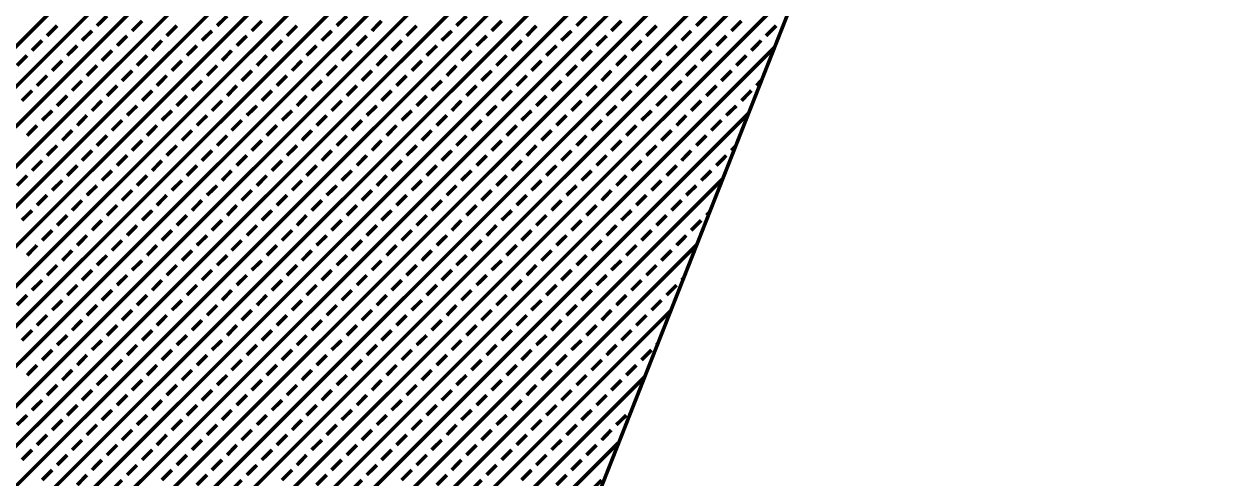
# Model space of a CAD drawing. Extents: x 2 to 176, y -19 to 159.
# Drawn here: x 115.661 to 116.892, y 117.927 to 118.397 of the extents above; entities that cross this region are included whole.
import ezdxf

# ---------------------------------------------------------------- set-up
doc = ezdxf.new("R2010")
doc.units = 0
doc.layers.add('BG_SILKSCREEN_TOP', color=7, linetype='CONTINUOUS')

msp = doc.modelspace()

# ---------------------------------------------------------------- linework, layer by layer
at = {"layer": 'BG_SILKSCREEN_TOP', "const_width": 0.00381}
for points in [[(115.151408, 117.872002), (116.889784, 119.610378)], [(115.167156, 117.846094), (116.889784, 119.568976)], [(115.182142, 117.820186), (116.879116, 119.516652)], [(115.19789, 117.794278), (116.864384, 119.460772)], [(116.24564, 117.886226), (116.860828, 119.448326)], [(115.21313, 117.76837), (116.840254, 119.394986)], [(115.228624, 117.742462), (116.813076, 119.326914)], [(115.247166, 117.719856), (116.786406, 119.258842)], [(115.268502, 117.69979), (116.759482, 119.190516)], [(115.290092, 117.680232), (116.732812, 119.122444)], [(115.311682, 117.660166), (116.705634, 119.054372)], [(115.333018, 117.640354), (116.678964, 118.986046)], [(115.354608, 117.620542), (116.65204, 118.917974)], [(115.380008, 117.604794), (116.62537, 118.849648)], [(115.408202, 117.591586), (116.598192, 118.781576)], [(115.436142, 117.578124), (116.571522, 118.713504)], [(115.463828, 117.564916), (116.544598, 118.645686)], [(115.492022, 117.551454), (116.517928, 118.57736)], [(115.520216, 117.538246), (116.49075, 118.509288)], [(115.555776, 117.532658), (116.46408, 118.441216)], [(115.736878, 118.395242), (115.747292, 118.405402)], [(115.7732, 118.389908), (115.783614, 118.400322)], [(115.861084, 118.395242), (115.871498, 118.405402)], [(115.896898, 118.389908), (115.907312, 118.400322)], [(115.984782, 118.395242), (115.995196, 118.405402)], [(116.021104, 118.389908), (116.03101, 118.400322)], [(116.10848, 118.395242), (116.118894, 118.405402)], [(116.144802, 118.389908), (116.155216, 118.400322)], [(116.232686, 118.395242), (116.242846, 118.405402)], [(116.2685, 118.389908), (116.278914, 118.400322)], [(116.356384, 118.395242), (116.366798, 118.405402)], [(116.392706, 118.389908), (116.40312, 118.400322)], [(115.685316, 118.384828), (115.69573, 118.395242)], [(115.721384, 118.380002), (115.731798, 118.389908)], [(115.809014, 118.384828), (115.819428, 118.395242)], [(115.845336, 118.380002), (115.85575, 118.389908)], [(115.93322, 118.384828), (115.943634, 118.395242)], [(115.969288, 118.380002), (115.979448, 118.389908)], [(116.056918, 118.384828), (116.067332, 118.395242)], [(116.09324, 118.380002), (116.103654, 118.389908)], [(116.181124, 118.384828), (116.19103, 118.395242)], [(116.216938, 118.380002), (116.227352, 118.389908)], [(116.304822, 118.384828), (116.315236, 118.395242)], [(116.341144, 118.380002), (116.35105, 118.389908)], [(116.42852, 118.384828), (116.438934, 118.395242)], [(115.59159, 117.52707), (116.437156, 118.37289)], [(115.669822, 118.369588), (115.680236, 118.380002)], [(115.706144, 118.364508), (115.716558, 118.374668)], [(115.757706, 118.374668), (115.76812, 118.384828)], [(115.794028, 118.369588), (115.803934, 118.380002)], [(115.829842, 118.364508), (115.840256, 118.374668)], [(115.881404, 118.374668), (115.891818, 118.384828)], [(115.917726, 118.369588), (115.92814, 118.380002)], [(115.95354, 118.364508), (115.963954, 118.374668)], [(116.00561, 118.374668), (116.01577, 118.384828)], [(116.041424, 118.369588), (116.051838, 118.380002)], [(116.077746, 118.364508), (116.08816, 118.374668)], [(116.129308, 118.374668), (116.139722, 118.384828)], [(116.16563, 118.369588), (116.17579, 118.380002)], [(116.201444, 118.364508), (116.211858, 118.374668)], [(116.25326, 118.374668), (116.263674, 118.384828)], [(116.289328, 118.369588), (116.299742, 118.380002)], [(116.32565, 118.364508), (116.336064, 118.374668)], [(116.377212, 118.374668), (116.387372, 118.384828)], [(116.41328, 118.369588), (116.42344, 118.380002)], [(115.654328, 118.354094), (115.664742, 118.364508)], [(115.741958, 118.359174), (115.752372, 118.369588)], [(115.77828, 118.354094), (115.788694, 118.364508)], [(115.866164, 118.359174), (115.87607, 118.369588)], [(115.902232, 118.354094), (115.912392, 118.364508)], [(115.989862, 118.359174), (116.000276, 118.369588)], [(116.026184, 118.354094), (116.036344, 118.364508)], [(116.11356, 118.359174), (116.123974, 118.369588)], [(116.149882, 118.354094), (116.160296, 118.364508)], [(116.237766, 118.359174), (116.24818, 118.369588)], [(116.273834, 118.354094), (116.283994, 118.364508)], [(116.361464, 118.359174), (116.371878, 118.369588)], [(116.397786, 118.354094), (116.4082, 118.364508)], [(115.69065, 118.34876), (115.701064, 118.359174)], [(115.726464, 118.34368), (115.736878, 118.354094)], [(115.762786, 118.338346), (115.7732, 118.34876)], [(115.814348, 118.34876), (115.824762, 118.359174)], [(115.85067, 118.34368), (115.861084, 118.354094)], [(115.886484, 118.338346), (115.896898, 118.34876)], [(115.938554, 118.34876), (115.948714, 118.359174)], [(115.974368, 118.34368), (115.984782, 118.354094)], [(116.01069, 118.338346), (116.021104, 118.34876)], [(116.062252, 118.34876), (116.072666, 118.359174)], [(116.098574, 118.34368), (116.10848, 118.354094)], [(116.134388, 118.338346), (116.144802, 118.34876)], [(116.18595, 118.34876), (116.196364, 118.359174)], [(116.222272, 118.34368), (116.232686, 118.354094)], [(116.258594, 118.338346), (116.2685, 118.34876)], [(116.310156, 118.34876), (116.320316, 118.359174)], [(116.34597, 118.34368), (116.356384, 118.354094)], [(116.382292, 118.338346), (116.392706, 118.34876)], [(115.674902, 118.333266), (115.685316, 118.34368)], [(115.711224, 118.328186), (115.721384, 118.338346)], [(115.798854, 118.333266), (115.809014, 118.34368)], [(115.835176, 118.328186), (115.845336, 118.338346)], [(115.922806, 118.333266), (115.93322, 118.34368)], [(115.958874, 118.328186), (115.969288, 118.338346)], [(116.046504, 118.333266), (116.056918, 118.34368)], [(116.082826, 118.328186), (116.09324, 118.338346)], [(116.17071, 118.333266), (116.181124, 118.34368)], [(116.206778, 118.328186), (116.216938, 118.338346)], [(116.294408, 118.333266), (116.304822, 118.34368)], [(116.33073, 118.328186), (116.341144, 118.338346)], [(116.418614, 118.333266), (116.423694, 118.338854)], [(115.659408, 118.317772), (115.669822, 118.328186)], [(115.747292, 118.322852), (115.757706, 118.333266)], [(115.783614, 118.317772), (115.794028, 118.328186)], [(115.871498, 118.322852), (115.881404, 118.333266)], [(115.907312, 118.317772), (115.917726, 118.328186)], [(115.995196, 118.322852), (116.00561, 118.333266)], [(116.03101, 118.317772), (116.041424, 118.328186)], [(116.118894, 118.322852), (116.129308, 118.333266)], [(116.155216, 118.317772), (116.16563, 118.328186)], [(116.242846, 118.322852), (116.25326, 118.333266)], [(116.278914, 118.317772), (116.289328, 118.328186)], [(116.366798, 118.322852), (116.377212, 118.333266)], [(116.40312, 118.317772), (116.41328, 118.328186)], [(115.69573, 118.312438), (115.706144, 118.322852)], [(115.731798, 118.307358), (115.741958, 118.317772)], [(115.76812, 118.302532), (115.77828, 118.312438)], [(115.819428, 118.312438), (115.829842, 118.322852)], [(115.85575, 118.307358), (115.866164, 118.317772)], [(115.891818, 118.302532), (115.902232, 118.312438)], [(115.943634, 118.312438), (115.95354, 118.322852)], [(115.979448, 118.307358), (115.989862, 118.317772)], [(116.01577, 118.302532), (116.026184, 118.312438)], [(116.067332, 118.312438), (116.077746, 118.322852)], [(116.103654, 118.307358), (116.11356, 118.317772)], [(116.139722, 118.302532), (116.149882, 118.312438)], [(116.19103, 118.312438), (116.201444, 118.322852)], [(116.227352, 118.307358), (116.237766, 118.317772)], [(116.263674, 118.302532), (116.273834, 118.312438)], [(116.315236, 118.312438), (116.32565, 118.322852)], [(116.35105, 118.307358), (116.361464, 118.317772)], [(116.387372, 118.302532), (116.397786, 118.312438)], [(115.627658, 117.521482), (116.410486, 118.304818)], [(115.680236, 118.297452), (115.69065, 118.307358)], [(115.716558, 118.292118), (115.726464, 118.302532)], [(115.803934, 118.297452), (115.814348, 118.307358)], [(115.840256, 118.292118), (115.85067, 118.302532)], [(115.92814, 118.297452), (115.938554, 118.307358)], [(115.963954, 118.292118), (115.974368, 118.302532)], [(116.051838, 118.297452), (116.062252, 118.307358)], [(116.08816, 118.292118), (116.098574, 118.302532)], [(116.17579, 118.297452), (116.18595, 118.307358)], [(116.211858, 118.292118), (116.222272, 118.302532)], [(116.299742, 118.297452), (116.310156, 118.307358)], [(116.336064, 118.292118), (116.34597, 118.302532)], [(115.664742, 118.281704), (115.674902, 118.292118)], [(115.701064, 118.276624), (115.711224, 118.287038)], [(115.752372, 118.287038), (115.762786, 118.297452)], [(115.788694, 118.281704), (115.798854, 118.292118)], [(115.824762, 118.276624), (115.835176, 118.287038)], [(115.87607, 118.287038), (115.886484, 118.297452)], [(115.912392, 118.281704), (115.922806, 118.292118)], [(115.948714, 118.276624), (115.958874, 118.287038)], [(116.000276, 118.287038), (116.01069, 118.297452)], [(116.036344, 118.281704), (116.046504, 118.292118)], [(116.072666, 118.276624), (116.082826, 118.287038)], [(116.123974, 118.287038), (116.134388, 118.297452)], [(116.160296, 118.281704), (116.17071, 118.292118)], [(116.196364, 118.276624), (116.206778, 118.287038)], [(116.24818, 118.287038), (116.258594, 118.297452)], [(116.283994, 118.281704), (116.294408, 118.292118)], [(116.320316, 118.276624), (116.33073, 118.287038)], [(116.371878, 118.287038), (116.382292, 118.297452)], [(115.736878, 118.27129), (115.747292, 118.281704)], [(115.7732, 118.26621), (115.783614, 118.276624)], [(115.861084, 118.27129), (115.871498, 118.281704)], [(115.896898, 118.26621), (115.907312, 118.276624)], [(115.984782, 118.27129), (115.995196, 118.281704)], [(116.021104, 118.26621), (116.03101, 118.276624)], [(116.10848, 118.27129), (116.118894, 118.281704)], [(116.144802, 118.26621), (116.155216, 118.276624)], [(116.232686, 118.27129), (116.242846, 118.281704)], [(116.2685, 118.26621), (116.278914, 118.276624)], [(116.356384, 118.27129), (116.366798, 118.281704)], [(115.685316, 118.26113), (115.69573, 118.27129)], [(115.721384, 118.255796), (115.731798, 118.26621)], [(115.809014, 118.26113), (115.819428, 118.27129)], [(115.845336, 118.255796), (115.85575, 118.26621)], [(115.93322, 118.26113), (115.943634, 118.27129)], [(115.969288, 118.255796), (115.979448, 118.26621)], [(116.056918, 118.26113), (116.067332, 118.27129)], [(116.09324, 118.255796), (116.103654, 118.26621)], [(116.181124, 118.26113), (116.19103, 118.27129)], [(116.216938, 118.255796), (116.227352, 118.26621)], [(116.304822, 118.26113), (116.315236, 118.27129)], [(116.341144, 118.255796), (116.35105, 118.26621)], [(116.392706, 118.26621), (116.397024, 118.270782)], [(115.669822, 118.245382), (115.680236, 118.255796)], [(115.706144, 118.240302), (115.716558, 118.250716)], [(115.757706, 118.250716), (115.76812, 118.26113)], [(115.794028, 118.245382), (115.803934, 118.255796)], [(115.829842, 118.240302), (115.840256, 118.250716)], [(115.881404, 118.250716), (115.891818, 118.26113)], [(115.917726, 118.245382), (115.92814, 118.255796)], [(115.95354, 118.240302), (115.963954, 118.250716)], [(116.00561, 118.250716), (116.01577, 118.26113)], [(116.041424, 118.245382), (116.051838, 118.255796)], [(116.077746, 118.240302), (116.08816, 118.250716)], [(116.129308, 118.250716), (116.139722, 118.26113)], [(116.16563, 118.245382), (116.17579, 118.255796)], [(116.201444, 118.240302), (116.211858, 118.250716)], [(116.25326, 118.250716), (116.263674, 118.26113)], [(116.289328, 118.245382), (116.299742, 118.255796)], [(116.32565, 118.240302), (116.336064, 118.250716)], [(116.377212, 118.250716), (116.387372, 118.26113)], [(115.654328, 118.229888), (115.664742, 118.240302)], [(115.741958, 118.235222), (115.752372, 118.245382)], [(115.77828, 118.229888), (115.788694, 118.240302)], [(115.866164, 118.235222), (115.87607, 118.245382)], [(115.902232, 118.229888), (115.912392, 118.240302)], [(115.989862, 118.235222), (116.000276, 118.245382)], [(116.026184, 118.229888), (116.036344, 118.240302)], [(116.11356, 118.235222), (116.123974, 118.245382)], [(116.149882, 118.229888), (116.160296, 118.240302)], [(116.237766, 118.235222), (116.24818, 118.245382)], [(116.273834, 118.229888), (116.283994, 118.240302)], [(116.361464, 118.235222), (116.371878, 118.245382)], [(115.663218, 117.515894), (116.383308, 118.236492)], [(115.69065, 118.225062), (115.701064, 118.235222)], [(115.726464, 118.219982), (115.736878, 118.229888)], [(115.762786, 118.214648), (115.7732, 118.225062)], [(115.814348, 118.225062), (115.824762, 118.235222)], [(115.85067, 118.219982), (115.861084, 118.229888)], [(115.886484, 118.214648), (115.896898, 118.225062)], [(115.938554, 118.225062), (115.948714, 118.235222)], [(115.974368, 118.219982), (115.984782, 118.229888)], [(116.01069, 118.214648), (116.021104, 118.225062)], [(116.062252, 118.225062), (116.072666, 118.235222)], [(116.098574, 118.219982), (116.10848, 118.229888)], [(116.134388, 118.214648), (116.144802, 118.225062)], [(116.18595, 118.225062), (116.196364, 118.235222)], [(116.222272, 118.219982), (116.232686, 118.229888)], [(116.258594, 118.214648), (116.2685, 118.225062)], [(116.310156, 118.225062), (116.320316, 118.235222)], [(116.34597, 118.219982), (116.356384, 118.229888)], [(115.674902, 118.209568), (115.685316, 118.219982)], [(115.711224, 118.204234), (115.721384, 118.214648)], [(115.798854, 118.209568), (115.809014, 118.219982)], [(115.835176, 118.204234), (115.845336, 118.214648)], [(115.922806, 118.209568), (115.93322, 118.219982)], [(115.958874, 118.204234), (115.969288, 118.214648)], [(116.046504, 118.209568), (116.056918, 118.219982)], [(116.082826, 118.204234), (116.09324, 118.214648)], [(116.17071, 118.209568), (116.181124, 118.219982)], [(116.206778, 118.204234), (116.216938, 118.214648)], [(116.294408, 118.209568), (116.304822, 118.219982)], [(116.33073, 118.204234), (116.341144, 118.214648)], [(115.659408, 118.194074), (115.669822, 118.204234)], [(115.747292, 118.199154), (115.757706, 118.209568)], [(115.783614, 118.194074), (115.794028, 118.204234)], [(115.871498, 118.199154), (115.881404, 118.209568)], [(115.907312, 118.194074), (115.917726, 118.204234)], [(115.995196, 118.199154), (116.00561, 118.209568)], [(116.03101, 118.194074), (116.041424, 118.204234)], [(116.118894, 118.199154), (116.129308, 118.209568)], [(116.155216, 118.194074), (116.16563, 118.204234)], [(116.242846, 118.199154), (116.25326, 118.209568)], [(116.278914, 118.194074), (116.289328, 118.204234)], [(116.366798, 118.199154), (116.3701, 118.202456)], [(115.69573, 118.18874), (115.706144, 118.199154)], [(115.731798, 118.18366), (115.741958, 118.194074)], [(115.76812, 118.178326), (115.77828, 118.18874)], [(115.819428, 118.18874), (115.829842, 118.199154)], [(115.85575, 118.18366), (115.866164, 118.194074)], [(115.891818, 118.178326), (115.902232, 118.18874)], [(115.943634, 118.18874), (115.95354, 118.199154)], [(115.979448, 118.18366), (115.989862, 118.194074)], [(116.01577, 118.178326), (116.026184, 118.18874)], [(116.067332, 118.18874), (116.077746, 118.199154)], [(116.103654, 118.18366), (116.11356, 118.194074)], [(116.139722, 118.178326), (116.149882, 118.18874)], [(116.19103, 118.18874), (116.201444, 118.199154)], [(116.227352, 118.18366), (116.237766, 118.194074)], [(116.263674, 118.178326), (116.273834, 118.18874)], [(116.315236, 118.18874), (116.32565, 118.199154)], [(116.35105, 118.18366), (116.361464, 118.194074)], [(115.680236, 118.173246), (115.69065, 118.18366)], [(115.716558, 118.168166), (115.726464, 118.178326)], [(115.803934, 118.173246), (115.814348, 118.18366)], [(115.840256, 118.168166), (115.85067, 118.178326)], [(115.92814, 118.173246), (115.938554, 118.18366)], [(115.963954, 118.168166), (115.974368, 118.178326)], [(116.051838, 118.173246), (116.062252, 118.18366)], [(116.08816, 118.168166), (116.098574, 118.178326)], [(116.17579, 118.173246), (116.18595, 118.18366)], [(116.211858, 118.168166), (116.222272, 118.178326)], [(116.299742, 118.173246), (116.310156, 118.18366)], [(116.336064, 118.168166), (116.34597, 118.178326)], [(115.664742, 118.157752), (115.674902, 118.168166)], [(115.701064, 117.512592), (116.356638, 118.16842)], [(115.752372, 118.162832), (115.762786, 118.173246)], [(115.788694, 118.157752), (115.798854, 118.168166)], [(115.87607, 118.162832), (115.886484, 118.173246)], [(115.912392, 118.157752), (115.922806, 118.168166)], [(116.000276, 118.162832), (116.01069, 118.173246)], [(116.036344, 118.157752), (116.046504, 118.168166)], [(116.123974, 118.162832), (116.134388, 118.173246)], [(116.160296, 118.157752), (116.17071, 118.168166)], [(116.24818, 118.162832), (116.258594, 118.173246)], [(116.283994, 118.157752), (116.294408, 118.168166)], [(115.701064, 118.152418), (115.711224, 118.162832)], [(115.736878, 118.147592), (115.747292, 118.157752)], [(115.7732, 118.142512), (115.783614, 118.152418)], [(115.824762, 118.152418), (115.835176, 118.162832)], [(115.861084, 118.147592), (115.871498, 118.157752)], [(115.896898, 118.142512), (115.907312, 118.152418)], [(115.948714, 118.152418), (115.958874, 118.162832)], [(115.984782, 118.147592), (115.995196, 118.157752)], [(116.021104, 118.142512), (116.03101, 118.152418)], [(116.072666, 118.152418), (116.082826, 118.162832)], [(116.10848, 118.147592), (116.118894, 118.157752)], [(116.144802, 118.142512), (116.155216, 118.152418)], [(116.196364, 118.152418), (116.206778, 118.162832)], [(116.232686, 118.147592), (116.242846, 118.157752)], [(116.2685, 118.142512), (116.278914, 118.152418)], [(116.320316, 118.152418), (116.33073, 118.162832)], [(115.685316, 118.137178), (115.69573, 118.147592)], [(115.721384, 118.132098), (115.731798, 118.142512)], [(115.809014, 118.137178), (115.819428, 118.147592)], [(115.845336, 118.132098), (115.85575, 118.142512)], [(115.93322, 118.137178), (115.943634, 118.147592)], [(115.969288, 118.132098), (115.979448, 118.142512)], [(116.056918, 118.137178), (116.067332, 118.147592)], [(116.09324, 118.132098), (116.103654, 118.142512)], [(116.181124, 118.137178), (116.19103, 118.147592)], [(116.216938, 118.132098), (116.227352, 118.142512)], [(116.304822, 118.137178), (116.315236, 118.147592)], [(115.669822, 118.121684), (115.680236, 118.132098)], [(115.706144, 118.116604), (115.716558, 118.127018)], [(115.757706, 118.127018), (115.76812, 118.137178)], [(115.794028, 118.121684), (115.803934, 118.132098)], [(115.829842, 118.116604), (115.840256, 118.127018)], [(115.881404, 118.127018), (115.891818, 118.137178)], [(115.917726, 118.121684), (115.92814, 118.132098)], [(115.95354, 118.116604), (115.963954, 118.127018)], [(116.00561, 118.127018), (116.01577, 118.137178)], [(116.041424, 118.121684), (116.051838, 118.132098)], [(116.077746, 118.116604), (116.08816, 118.127018)], [(116.129308, 118.127018), (116.139722, 118.137178)], [(116.16563, 118.121684), (116.17579, 118.132098)], [(116.201444, 118.116604), (116.211858, 118.127018)], [(116.25326, 118.127018), (116.263674, 118.137178)], [(116.289328, 118.121684), (116.299742, 118.132098)], [(116.32565, 118.116604), (116.336064, 118.127018)], [(116.341144, 118.132098), (116.34343, 118.134384)], [(115.654328, 118.10619), (115.664742, 118.116604)], [(115.741958, 118.11127), (115.752372, 118.121684)], [(115.77828, 118.10619), (115.788694, 118.116604)], [(115.866164, 118.11127), (115.87607, 118.121684)], [(115.902232, 118.10619), (115.912392, 118.116604)], [(115.989862, 118.11127), (116.000276, 118.121684)], [(116.026184, 118.10619), (116.036344, 118.116604)], [(116.11356, 118.11127), (116.123974, 118.121684)], [(116.149882, 118.10619), (116.160296, 118.116604)], [(116.237766, 118.11127), (116.24818, 118.121684)], [(116.273834, 118.10619), (116.283994, 118.116604)], [(115.69065, 118.10111), (115.701064, 118.11127)], [(115.726464, 118.095776), (115.736878, 118.10619)], [(115.814348, 118.10111), (115.824762, 118.11127)], [(115.85067, 118.095776), (115.861084, 118.10619)], [(115.938554, 118.10111), (115.948714, 118.11127)], [(115.974368, 118.095776), (115.984782, 118.10619)], [(116.062252, 118.10111), (116.072666, 118.11127)], [(116.098574, 118.095776), (116.10848, 118.10619)], [(116.18595, 118.10111), (116.196364, 118.11127)], [(116.222272, 118.095776), (116.232686, 118.10619)], [(116.310156, 118.10111), (116.320316, 118.11127)], [(115.674902, 118.085362), (115.685316, 118.095776)], [(115.711224, 118.080282), (115.721384, 118.090696)], [(115.749578, 117.519958), (116.329714, 118.100348)], [(115.762786, 118.090696), (115.7732, 118.10111)], [(115.798854, 118.085362), (115.809014, 118.095776)], [(115.835176, 118.080282), (115.845336, 118.090696)], [(115.886484, 118.090696), (115.896898, 118.10111)], [(115.922806, 118.085362), (115.93322, 118.095776)], [(115.958874, 118.080282), (115.969288, 118.090696)], [(116.01069, 118.090696), (116.021104, 118.10111)], [(116.046504, 118.085362), (116.056918, 118.095776)], [(116.082826, 118.080282), (116.09324, 118.090696)], [(116.134388, 118.090696), (116.144802, 118.10111)], [(116.17071, 118.085362), (116.181124, 118.095776)], [(116.206778, 118.080282), (116.216938, 118.090696)], [(116.258594, 118.090696), (116.2685, 118.10111)], [(116.294408, 118.085362), (116.304822, 118.095776)], [(115.659408, 118.069868), (115.669822, 118.080282)], [(115.747292, 118.074948), (115.757706, 118.085362)], [(115.783614, 118.069868), (115.794028, 118.080282)], [(115.871498, 118.074948), (115.881404, 118.085362)], [(115.907312, 118.069868), (115.917726, 118.080282)], [(115.995196, 118.074948), (116.00561, 118.085362)], [(116.03101, 118.069868), (116.041424, 118.080282)], [(116.118894, 118.074948), (116.129308, 118.085362)], [(116.155216, 118.069868), (116.16563, 118.080282)], [(116.242846, 118.074948), (116.25326, 118.085362)], [(116.278914, 118.069868), (116.289328, 118.080282)], [(115.69573, 118.065042), (115.706144, 118.074948)], [(115.731798, 118.059962), (115.741958, 118.069868)], [(115.76812, 118.054628), (115.77828, 118.065042)], [(115.819428, 118.065042), (115.829842, 118.074948)], [(115.85575, 118.059962), (115.866164, 118.069868)], [(115.891818, 118.054628), (115.902232, 118.065042)], [(115.943634, 118.065042), (115.95354, 118.074948)], [(115.979448, 118.059962), (115.989862, 118.069868)], [(116.01577, 118.054628), (116.026184, 118.065042)], [(116.067332, 118.065042), (116.077746, 118.074948)], [(116.103654, 118.059962), (116.11356, 118.069868)], [(116.139722, 118.054628), (116.149882, 118.065042)], [(116.19103, 118.065042), (116.201444, 118.074948)], [(116.227352, 118.059962), (116.237766, 118.069868)], [(116.263674, 118.054628), (116.273834, 118.065042)], [(116.315236, 118.065042), (116.316252, 118.066058)], [(115.680236, 118.049548), (115.69065, 118.059962)], [(115.716558, 118.044214), (115.726464, 118.054628)], [(115.803934, 118.049548), (115.814348, 118.059962)], [(115.840256, 118.044214), (115.85067, 118.054628)], [(115.92814, 118.049548), (115.938554, 118.059962)], [(115.963954, 118.044214), (115.974368, 118.054628)], [(116.051838, 118.049548), (116.062252, 118.059962)], [(116.08816, 118.044214), (116.098574, 118.054628)], [(116.17579, 118.049548), (116.18595, 118.059962)], [(116.211858, 118.044214), (116.222272, 118.054628)], [(116.299742, 118.049548), (116.310156, 118.059962)], [(115.664742, 118.0338), (115.674902, 118.044214)], [(115.752372, 118.039134), (115.762786, 118.049548)], [(115.788694, 118.0338), (115.798854, 118.044214)], [(115.87607, 118.039134), (115.886484, 118.049548)], [(115.912392, 118.0338), (115.922806, 118.044214)], [(116.000276, 118.039134), (116.01069, 118.049548)], [(116.036344, 118.0338), (116.046504, 118.044214)], [(116.123974, 118.039134), (116.134388, 118.049548)], [(116.160296, 118.0338), (116.17071, 118.044214)], [(116.24818, 118.039134), (116.258594, 118.049548)], [(116.283994, 118.0338), (116.294408, 118.044214)], [(115.701064, 118.02872), (115.711224, 118.039134)], [(115.736878, 118.02364), (115.747292, 118.0338)], [(115.7732, 118.018306), (115.783614, 118.02872)], [(115.798092, 117.52707), (116.303044, 118.032022)], [(115.824762, 118.02872), (115.835176, 118.039134)], [(115.861084, 118.02364), (115.871498, 118.0338)], [(115.896898, 118.018306), (115.907312, 118.02872)], [(115.948714, 118.02872), (115.958874, 118.039134)], [(115.984782, 118.02364), (115.995196, 118.0338)], [(116.021104, 118.018306), (116.03101, 118.02872)], [(116.072666, 118.02872), (116.082826, 118.039134)], [(116.10848, 118.02364), (116.118894, 118.0338)], [(116.144802, 118.018306), (116.155216, 118.02872)], [(116.196364, 118.02872), (116.206778, 118.039134)], [(116.232686, 118.02364), (116.242846, 118.0338)], [(116.2685, 118.018306), (116.278914, 118.02872)], [(115.685316, 118.013226), (115.69573, 118.02364)], [(115.721384, 118.007892), (115.731798, 118.018306)], [(115.809014, 118.013226), (115.819428, 118.02364)], [(115.845336, 118.007892), (115.85575, 118.018306)], [(115.93322, 118.013226), (115.943634, 118.02364)], [(115.969288, 118.007892), (115.979448, 118.018306)], [(116.056918, 118.013226), (116.067332, 118.02364)], [(116.09324, 118.007892), (116.103654, 118.018306)], [(116.181124, 118.013226), (116.19103, 118.02364)], [(116.216938, 118.007892), (116.227352, 118.018306)], [(115.669822, 117.997732), (115.680236, 118.007892)], [(115.757706, 118.002812), (115.76812, 118.013226)], [(115.794028, 117.997732), (115.803934, 118.007892)], [(115.881404, 118.002812), (115.891818, 118.013226)], [(115.917726, 117.997732), (115.92814, 118.007892)], [(116.00561, 118.002812), (116.01577, 118.013226)], [(116.041424, 117.997732), (116.051838, 118.007892)], [(116.129308, 118.002812), (116.139722, 118.013226)], [(116.16563, 117.997732), (116.17579, 118.007892)], [(116.25326, 118.002812), (116.263674, 118.013226)], [(115.654328, 117.982492), (115.664742, 117.992398)], [(115.706144, 117.992398), (115.716558, 118.002812)], [(115.741958, 117.987572), (115.752372, 117.997732)], [(115.77828, 117.982492), (115.788694, 117.992398)], [(115.829842, 117.992398), (115.840256, 118.002812)], [(115.866164, 117.987572), (115.87607, 117.997732)], [(115.902232, 117.982492), (115.912392, 117.992398)], [(115.95354, 117.992398), (115.963954, 118.002812)], [(115.989862, 117.987572), (116.000276, 117.997732)], [(116.026184, 117.982492), (116.036344, 117.992398)], [(116.077746, 117.992398), (116.08816, 118.002812)], [(116.11356, 117.987572), (116.123974, 117.997732)], [(116.149882, 117.982492), (116.160296, 117.992398)], [(116.201444, 117.992398), (116.211858, 118.002812)], [(116.237766, 117.987572), (116.24818, 117.997732)], [(116.273834, 117.982492), (116.283994, 117.992398)], [(115.69065, 117.977158), (115.701064, 117.987572)], [(115.726464, 117.972078), (115.736878, 117.982492)], [(115.814348, 117.977158), (115.824762, 117.987572)], [(115.85067, 117.972078), (115.861084, 117.982492)], [(115.938554, 117.977158), (115.948714, 117.987572)], [(115.974368, 117.972078), (115.984782, 117.982492)], [(116.062252, 117.977158), (116.072666, 117.987572)], [(116.098574, 117.972078), (116.10848, 117.982492)], [(116.18595, 117.977158), (116.196364, 117.987572)], [(116.222272, 117.972078), (116.232686, 117.982492)], [(115.674902, 117.961664), (115.685316, 117.972078)], [(115.711224, 117.956584), (115.721384, 117.966744)], [(115.762786, 117.966744), (115.7732, 117.977158)], [(115.798854, 117.961664), (115.809014, 117.972078)], [(115.835176, 117.956584), (115.845336, 117.966744)], [(115.886484, 117.966744), (115.896898, 117.977158)], [(115.922806, 117.961664), (115.93322, 117.972078)], [(115.958874, 117.956584), (115.969288, 117.966744)], [(116.01069, 117.966744), (116.021104, 117.977158)], [(116.046504, 117.961664), (116.056918, 117.972078)], [(116.082826, 117.956584), (116.09324, 117.966744)], [(116.134388, 117.966744), (116.144802, 117.977158)], [(116.17071, 117.961664), (116.181124, 117.972078)], [(116.206778, 117.956584), (116.216938, 117.966744)], [(116.258594, 117.966744), (116.2685, 117.977158)], [(115.659408, 117.94617), (115.669822, 117.956584)], [(115.747292, 117.95125), (115.757706, 117.961664)], [(115.783614, 117.94617), (115.794028, 117.956584)], [(115.84686, 117.534436), (116.275866, 117.96395)], [(115.871498, 117.95125), (115.881404, 117.961664)], [(115.907312, 117.94617), (115.917726, 117.956584)], [(115.995196, 117.95125), (116.00561, 117.961664)], [(116.03101, 117.94617), (116.041424, 117.956584)], [(116.118894, 117.95125), (116.129308, 117.961664)], [(116.155216, 117.94617), (116.16563, 117.956584)], [(116.242846, 117.95125), (116.25326, 117.961664)], [(115.69573, 117.940836), (115.706144, 117.95125)], [(115.731798, 117.935756), (115.741958, 117.94617)], [(115.819428, 117.940836), (115.829842, 117.95125)], [(115.85575, 117.935756), (115.866164, 117.94617)], [(115.943634, 117.940836), (115.95354, 117.95125)], [(115.979448, 117.935756), (115.989862, 117.94617)], [(116.067332, 117.940836), (116.077746, 117.95125)], [(116.103654, 117.935756), (116.11356, 117.94617)], [(116.19103, 117.940836), (116.201444, 117.95125)], [(116.227352, 117.935756), (116.237766, 117.94617)], [(115.680236, 117.925342), (115.69065, 117.935756)], [(115.716558, 117.920262), (115.726464, 117.930676)], [(115.76812, 117.930676), (115.77828, 117.940836)], [(115.803934, 117.925342), (115.814348, 117.935756)], [(115.840256, 117.920262), (115.85067, 117.930676)], [(115.891818, 117.930676), (115.902232, 117.940836)], [(115.92814, 117.925342), (115.938554, 117.935756)], [(115.963954, 117.920262), (115.974368, 117.930676)], [(116.01577, 117.930676), (116.026184, 117.940836)], [(116.051838, 117.925342), (116.062252, 117.935756)], [(116.08816, 117.920262), (116.098574, 117.930676)], [(116.139722, 117.930676), (116.149882, 117.940836)], [(116.17579, 117.925342), (116.18595, 117.935756)], [(116.211858, 117.920262), (116.222272, 117.930676)], [(115.752372, 117.914928), (115.762786, 117.925342)], [(115.87607, 117.914928), (115.886484, 117.925342)], [(116.000276, 117.914928), (116.01069, 117.925342)], [(116.123974, 117.914928), (116.134388, 117.925342)], [(116.24818, 117.914928), (116.258594, 117.925342)]]:
    msp.add_lwpolyline(points, dxfattribs=at)

doc.saveas('drawing.dxf')
